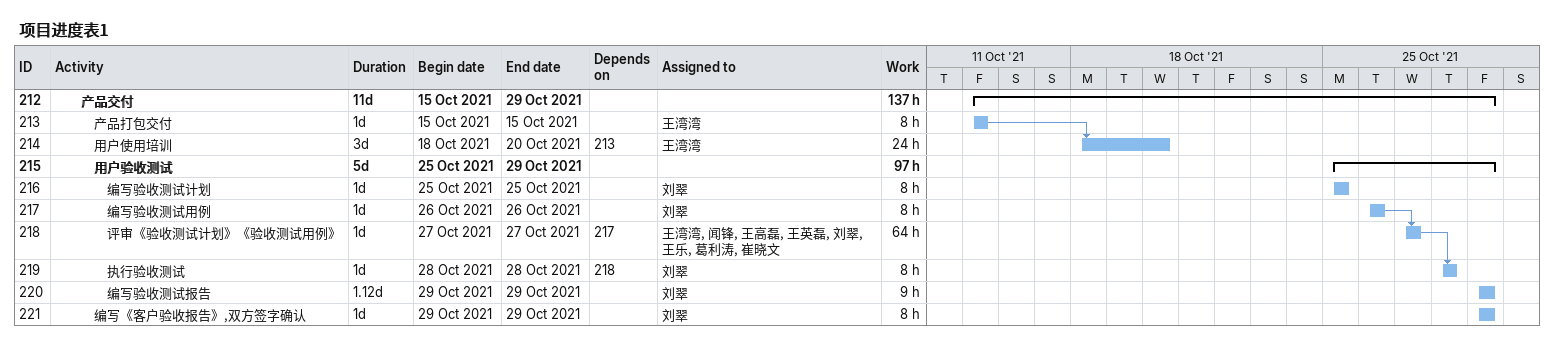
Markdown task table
项目进度表1

| ID | Level | Task | Duration | Start | Finish | Predecessors | Resources | Work (h) |
|---|---|---|---|---|---|---|---|---|
| 212 | 3 | **产品交付** | 11d | 2021-10-15 | 2021-10-29 |  |  | 137 |
| 213 | 4 | 产品打包交付 | 1d | 2021-10-15 | 2021-10-15 |  | 王湾湾 | 8 |
| 214 | 4 | 用户使用培训 | 3d | 2021-10-18 | 2021-10-20 | 213 | 王湾湾 | 24 |
| 215 | 4 | **用户验收测试** | 5d | 2021-10-25 | 2021-10-29 |  |  | 97 |
| 216 | 5 | 编写验收测试计划 | 1d | 2021-10-25 | 2021-10-25 |  | 刘翠 | 8 |
| 217 | 5 | 编写验收测试用例 | 1d | 2021-10-26 | 2021-10-26 |  | 刘翠 | 8 |
| 218 | 5 | 评审《验收测试计划》《验收测试用例》 | 1d | 2021-10-27 | 2021-10-27 | 217 | 王湾湾, 闻锋, 王高磊, 王英磊, 刘翠, 王乐, 葛利涛, 崔晓文 | 64 |
| 219 | 5 | 执行验收测试 | 1d | 2021-10-28 | 2021-10-28 | 218 | 刘翠 | 8 |
| 220 | 5 | 编写验收测试报告 | 1.12d | 2021-10-29 | 2021-10-29 |  | 刘翠 | 9 |
| 221 | 4 | 编写《客户验收报告》,双方签字确认 | 1d | 2021-10-29 | 2021-10-29 |  | 刘翠 | 8 |
